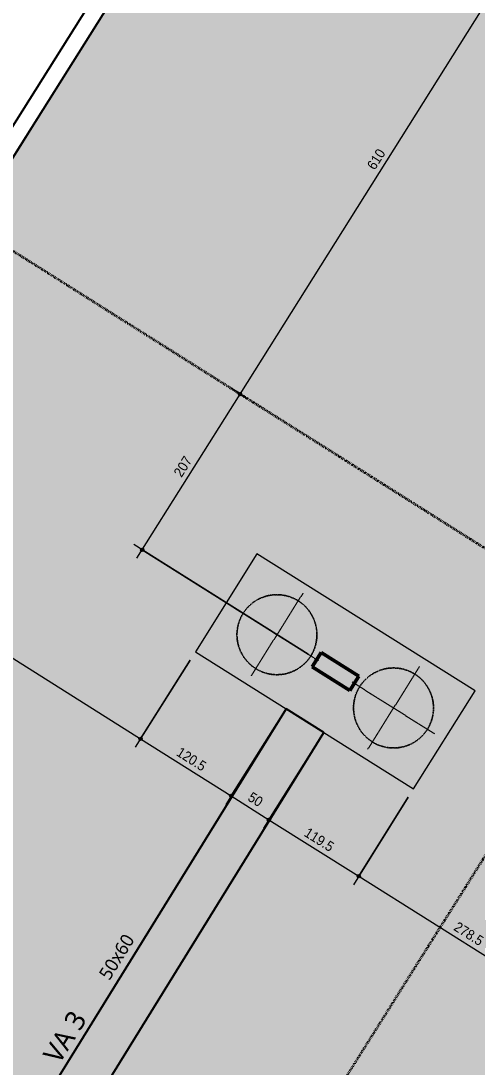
# Model space of a CAD drawing. Header units: centimetres. Extents: x -3523 to 38560, y -3196 to 88043.
# Drawn here: x -2512 to -1998, y 1886 to 3063 of the extents above; entities that cross this region are included whole.
import ezdxf

# ---------------------------------------------------------------- set-up
doc = ezdxf.new("R2010")
doc.units = ezdxf.units.CM
for name, pattern in [('Dash dot', [1.5875, 0.635, -0.47625, 0, -0.47625]), ('Hidden', [0.714375, 0.47625, -0.238125]), ('Overhead', [0.396875, 0.238125, -0.15875]), ('Traço', [0.635, 0.3175, -0.3175])]:
    doc.linetypes.add(name, pattern=pattern)
for name, color, linetype, lineweight in [('A-ANNO-DIMS', 7, 'Continuous', 9), ('A-ANNO-DIMS-75', 7, 'Continuous', 9), ('A-DETL-GENF', 7, 'Continuous', 18), ('A-FLOR-OVHD', 7, 'Overhead', 18), ('S-BEAM', 7, 'Continuous', 25), ('S-BEAM-IDEN', 7, 'Continuous', 9), ('S-COLS', 7, 'Continuous', 25), ('S-FNDN', 7, 'Continuous', 25), ('S-FNDN-HDLN', 7, 'Traço', 18), ('S-GRID', 7, 'Continuous', 9)]:
    doc.layers.add(name, color=color, linetype=linetype, lineweight=lineweight)
doc.layers.add('A-DETL', color=7, linetype='Continuous', lineweight=18, true_color=0x00a600)
doc.styles.add('Arial_1', font='arial.ttf', dxfattribs={"width": 0.9, "height": 11.25})
doc.styles.add('Gadugi', font='gadugi.ttf', dxfattribs={"height": 15})
doc.styles.add('Gadugi_1', font='gadugi.ttf', dxfattribs={"height": 22.5})
doc.dimstyles.new('PED_1_5mm_ESQ', dxfattribs={"dimscale": 30.48, "dimtxt": 11.477918, "dimasz": 0.492126, "dimexe": 0.369094, "dimexo": 0.369094, "dimgap": 0.073819, "dimtad": 1, "dimdec": 1, "dimrnd": 0.5, "dimdsep": 46, "dimtxsty": 'Arial_1', "dimblk1": 'DOTSMALL', "dimblk2": 'DOTSMALL', "dimsah": 1, "dimcen": 0.09, "dimdle": 0.369094, "dimazin": 0, "dimtfac": 1, "dimtdec": 4, "dimtix": 1, "dimtmove": 0, "dimatfit": 3, "dimfxl": 1, "dimtvp": 1, "dimtolj": 1, "dimtzin": 0, "dimarcsym": 2})

# ---------------------------------------------------------------- blocks, each defined once
blk = doc.blocks.new('TQS - Pilar retangular - 19_0 x 50_0-3763599-PL B 002 - FUNDAÇÃO')
at = {"layer": 'S-COLS', "true_color": 0x808080}
blk.add_hatch(color=8, dxfattribs=at).paths.add_polyline_path([(-9.5, -25), (9.5, -25), (9.5, 25), (-9.5, 25), (-9.5, -14.9)], flags=0)
at = {"layer": 'S-COLS', "lineweight": 50}
for p, q in [((9.5, 25), (-9.5, 25)), ((-9.5, 25), (-9.5, -25)), ((9.5, -25), (9.5, 25)), ((-9.5, -25), (9.5, -25))]:
    blk.add_line(p, q, dxfattribs=at)
blk = doc.blocks.new('PED_BLRET-2EST_R01_2019 - 290x130x120-3763691-PL B 002 - FUNDAÇÃO')
at = {"layer": 'S-FNDN', "linetype": 'Hidden', "lineweight": 18}
for p, q in [((-82.5, 55), (-82.5, -55)), ((72.5, 55), (72.5, -55)), ((-137.5, 0), (-29.8, 0)), ((20.2, 0), (127.5, 0))]:
    blk.add_line(p, q, dxfattribs=at)
at = {"layer": 'S-FNDN-HDLN'}
for p, q in [((-29.7, 0), (-27.5, 0)), ((17.5, 0), (20.2, 0))]:
    blk.add_line(p, q, dxfattribs=at)
for centre in [(-82.5, 0), (72.5, 0)]:
    blk.add_circle(centre, 45, dxfattribs=at)
blk = doc.blocks.new('DIMBLOCK134-PL B 002 - FUNDAÇÃO')
at = {"layer": 'A-ANNO-DIMS-75'}
h = blk.add_hatch(color=256, dxfattribs=at)
edge = h.paths.add_edge_path(flags=0)
edge.add_arc((-2728, 2476.4), 1.87, 0, 360)
h = blk.add_hatch(color=256, dxfattribs=at)
edge = h.paths.add_edge_path(flags=0)
edge.add_arc((-2377.1, 2255.5), 1.87, 0, 360)
for p, q in [((-2671.4, 2566.2), (-2734, 2466.9)), ((-2728, 2476.4), (-2671.4, 2566.2)), ((-2728, 2476.4), (-2377.1, 2255.5)), ((-2321.4, 2344), (-2383.1, 2246)), ((-2377.1, 2255.5), (-2321.4, 2344))]:
    blk.add_line(p, q, dxfattribs=at)
for centre in [(-2728, 2476.4), (-2377.1, 2255.5)]:
    blk.add_circle(centre, 1.87, dxfattribs=at)
at = {"layer": 'A-ANNO-DIMS-75', "color": 0, "insert": (-2558.3, 2389.5), "char_height": 11.25, "width": 41.956, "attachment_point": 1, "rotation": 327.8147, "line_spacing_factor": 0.941778, "style": 'Arial_1'}
blk.add_mtext('414.5', dxfattribs=at)
blk = doc.blocks.new('_DotSmall')
at = {"color": 0, "linetype": 'ByBlock', "const_width": 0.5}
blk.add_lwpolyline([(-0.0625, 0, 1), (0.0625, 0, 1)], format="xyb", close=True, dxfattribs=at)
blk = doc.blocks.new('DIMBLOCK135-PL B 002 - FUNDAÇÃO')
at = {"layer": 'A-ANNO-DIMS-75'}
h = blk.add_hatch(color=256, dxfattribs=at)
edge = h.paths.add_edge_path(flags=0)
edge.add_arc((-2377.1, 2255.5), 1.87, 0, 360)
h = blk.add_hatch(color=256, dxfattribs=at)
edge = h.paths.add_edge_path(flags=0)
edge.add_arc((-2275, 2191.3), 1.87, 0, 360)
for p, q in [((-2321.4, 2344), (-2383.1, 2246)), ((-2377.1, 2255.5), (-2321.4, 2344)), ((-2219.2, 2279.9), (-2281, 2181.7)), ((-2275, 2191.3), (-2219.2, 2279.9)), ((-2377.1, 2255.5), (-2275, 2191.3))]:
    blk.add_line(p, q, dxfattribs=at)
for centre in [(-2377.1, 2255.5), (-2275, 2191.3)]:
    blk.add_circle(centre, 1.87, dxfattribs=at)
at = {"layer": 'A-ANNO-DIMS-75', "color": 0, "insert": (-2331.8, 2247), "char_height": 11.25, "width": 41.956, "attachment_point": 1, "rotation": 327.8147, "line_spacing_factor": 0.941778, "style": 'Arial_1'}
blk.add_mtext('120.5', dxfattribs=at)
blk = doc.blocks.new('DIMBLOCK136-PL B 002 - FUNDAÇÃO')
at = {"layer": 'A-ANNO-DIMS-75'}
h = blk.add_hatch(color=256, dxfattribs=at)
edge = h.paths.add_edge_path(flags=0)
edge.add_arc((-2275, 2191.3), 1.87, 0, 360)
h = blk.add_hatch(color=256, dxfattribs=at)
edge = h.paths.add_edge_path(flags=0)
edge.add_arc((-2232.6, 2164.6), 1.87, 0, 360)
for p, q in [((-2219.2, 2279.9), (-2281, 2181.7)), ((-2275, 2191.3), (-2219.2, 2279.9)), ((-2176.9, 2253.3), (-2238.6, 2155.1)), ((-2232.6, 2164.6), (-2176.9, 2253.3)), ((-2275, 2191.3), (-2232.6, 2164.6))]:
    blk.add_line(p, q, dxfattribs=at)
for centre in [(-2275, 2191.3), (-2232.6, 2164.6)]:
    blk.add_circle(centre, 1.87, dxfattribs=at)
at = {"layer": 'A-ANNO-DIMS-75', "color": 0, "insert": (-2251.4, 2196.4), "char_height": 11.25, "width": 18.647, "attachment_point": 1, "rotation": 327.8147, "line_spacing_factor": 0.941778, "style": 'Arial_1'}
blk.add_mtext('50', dxfattribs=at)
blk = doc.blocks.new('DIMBLOCK137-PL B 002 - FUNDAÇÃO')
at = {"layer": 'A-ANNO-DIMS-75'}
h = blk.add_hatch(color=256, dxfattribs=at)
edge = h.paths.add_edge_path(flags=0)
edge.add_arc((-2232.6, 2164.6), 1.87, 0, 360)
h = blk.add_hatch(color=256, dxfattribs=at)
edge = h.paths.add_edge_path(flags=0)
edge.add_arc((-2131.6, 2101.1), 1.87, 0, 360)
for p, q in [((-2176.9, 2253.3), (-2238.6, 2155.1)), ((-2232.6, 2164.6), (-2176.9, 2253.3)), ((-2075.8, 2189.8), (-2137.6, 2091.5)), ((-2131.6, 2101.1), (-2075.8, 2189.8)), ((-2232.6, 2164.6), (-2131.6, 2101.1))]:
    blk.add_line(p, q, dxfattribs=at)
for centre in [(-2232.6, 2164.6), (-2131.6, 2101.1)]:
    blk.add_circle(centre, 1.87, dxfattribs=at)
at = {"layer": 'A-ANNO-DIMS-75', "color": 0, "insert": (-2188, 2156.4), "char_height": 11.25, "width": 41.956, "attachment_point": 1, "rotation": 327.8147, "line_spacing_factor": 0.941778, "style": 'Arial_1'}
blk.add_mtext('119.5', dxfattribs=at)
blk = doc.blocks.new('DIMBLOCK138-PL B 002 - FUNDAÇÃO')
at = {"layer": 'A-ANNO-DIMS-75'}
h = blk.add_hatch(color=256, dxfattribs=at)
edge = h.paths.add_edge_path(flags=0)
edge.add_arc((-2131.6, 2101.1), 1.87, 0, 360)
h = blk.add_hatch(color=256, dxfattribs=at)
edge = h.paths.add_edge_path(flags=0)
edge.add_arc((-1896, 1952.7), 1.87, 0, 360)
for p, q in [((-2075.8, 2189.8), (-2137.6, 2091.5)), ((-2131.6, 2101.1), (-2075.8, 2189.8)), ((-2131.6, 2101.1), (-1896, 1952.7)), ((-1825.5, 2064.7), (-1902, 1943.2)), ((-1896, 1952.7), (-1825.5, 2064.7))]:
    blk.add_line(p, q, dxfattribs=at)
for centre in [(-2131.6, 2101.1), (-1896, 1952.7)]:
    blk.add_circle(centre, 1.87, dxfattribs=at)
at = {"layer": 'A-ANNO-DIMS-75', "color": 0, "insert": (-2019.6, 2050.5), "char_height": 11.25, "width": 41.956, "attachment_point": 1, "rotation": 327.8147, "line_spacing_factor": 0.941778, "style": 'Arial_1'}
blk.add_mtext('278.5', dxfattribs=at)
blk = doc.blocks.new('DIMBLOCK166-PL B 002 - FUNDAÇÃO')
at = {"layer": 'A-ANNO-DIMS-75'}
h = blk.add_hatch(color=256, dxfattribs=at)
edge = h.paths.add_edge_path(flags=0)
edge.add_arc((-2265.1, 2643.3), 1.87, 0, 360)
h = blk.add_hatch(color=256, dxfattribs=at)
edge = h.paths.add_edge_path(flags=0)
edge.add_arc((-2375.2, 2468.3), 1.87, 0, 360)
for p, q in [((-2257.8, 2638.7), (-2274.6, 2649.3)), ((-2381.2, 2458.8), (-2265.1, 2643.3)), ((-2265.1, 2643.3), (-2257.8, 2638.7)), ((-2188.5, 2350.7), (-2384.8, 2474.3)), ((-2375.2, 2468.3), (-2188.5, 2350.7))]:
    blk.add_line(p, q, dxfattribs=at)
for centre in [(-2265.1, 2643.3), (-2375.2, 2468.3)]:
    blk.add_circle(centre, 1.87, dxfattribs=at)
at = {"layer": 'A-ANNO-DIMS-75', "color": 0, "insert": (-2340.6, 2554.9), "char_height": 11.25, "width": 27.971, "attachment_point": 1, "rotation": 57.8147, "line_spacing_factor": 0.941778, "style": 'Arial_1'}
blk.add_mtext('207', dxfattribs=at)
blk = doc.blocks.new('DIMBLOCK167-PL B 002 - FUNDAÇÃO')
at = {"layer": 'A-ANNO-DIMS-75'}
h = blk.add_hatch(color=256, dxfattribs=at)
edge = h.paths.add_edge_path(flags=0)
edge.add_arc((-1940.1, 3159.7), 1.87, 0, 360)
h = blk.add_hatch(color=256, dxfattribs=at)
edge = h.paths.add_edge_path(flags=0)
edge.add_arc((-2265.1, 2643.3), 1.87, 0, 360)
for p, q in [((-1753.3, 3042.2), (-1949.6, 3165.7)), ((-2265.1, 2643.3), (-1940.1, 3159.7)), ((-1940.1, 3159.7), (-1753.3, 3042.2)), ((-2257.8, 2638.7), (-2274.6, 2649.3)), ((-2265.1, 2643.3), (-2257.8, 2638.7))]:
    blk.add_line(p, q, dxfattribs=at)
for centre in [(-1940.1, 3159.7), (-2265.1, 2643.3)]:
    blk.add_circle(centre, 1.87, dxfattribs=at)
at = {"layer": 'A-ANNO-DIMS-75', "color": 0, "insert": (-2123, 2900.6), "char_height": 11.25, "width": 27.971, "attachment_point": 1, "rotation": 57.8147, "line_spacing_factor": 0.941778, "style": 'Arial_1'}
blk.add_mtext('610', dxfattribs=at)
blk = doc.blocks.new('DIMBLOCK242-PL B 002 - FUNDAÇÃO')
at = {"layer": 'A-ANNO-DIMS-75'}
h = blk.add_hatch(color=256, dxfattribs=at)
edge = h.paths.add_edge_path(flags=0)
edge.add_arc((-2345.4, 3414.8), 1.87, 0, 360)
h = blk.add_hatch(color=256, dxfattribs=at)
edge = h.paths.add_edge_path(flags=0)
edge.add_arc((-2670.4, 2898.4), 1.87, 0, 360)
for p, q in [((-2676.4, 2888.9), (-2345.4, 3414.8)), ((-2268.9, 3366.7), (-2354.9, 3420.8)), ((-2345.4, 3414.8), (-2268.9, 3366.7)), ((-2663.1, 2893.8), (-2679.9, 2904.4)), ((-2670.4, 2898.4), (-2663.1, 2893.8))]:
    blk.add_line(p, q, dxfattribs=at)
for centre in [(-2345.4, 3414.8), (-2670.4, 2898.4)]:
    blk.add_circle(centre, 1.87, dxfattribs=at)
at = {"layer": 'A-ANNO-DIMS-75', "color": 0, "insert": (-2528.4, 3155.7), "char_height": 11.25, "width": 27.971, "attachment_point": 1, "rotation": 57.8147, "line_spacing_factor": 0.941778, "style": 'Arial_1'}
blk.add_mtext('610', dxfattribs=at)

msp = doc.modelspace()

# ---------------------------------------------------------------- hatches: boundary and pattern name
at = {"layer": 'A-DETL-GENF', "true_color": 0xe6e6e6}
h = msp.add_hatch(color=254, dxfattribs=at)
h.paths.add_polyline_path([(-780.089, 706.316), (-386.115, 706.316), (-386.115, 707.119), (-490.138, 707.119), (-490.138, 819.102), (-113.138, 819.102), (-113.138, 707.119), (-124.365, 707.119), (-124.365, 706.316), (43.51, 706.316), (43.51, 770.619), (70.307, 770.619), (70.307, 1173.082), (306.417, 1173.082), (147.343, 1755.323), (97.342, 1755.323), (97.342, 1835.352), (-215.981, 1835.352), (-215.981, 1756.172), (-275.96, 1756.172), (-442.089, 1296.011), (-425.073, 1285.306), (-465.011, 1221.825), (-491.496, 1238.487), (-546.599, 1166.011), (-546.599, 1141.884), (-298.365, 1141.884), (-298.365, 1214.884), (-223.365, 1214.884), (-223.365, 1049.884), (-298.365, 1049.884), (-298.365, 1122.884), (-546.599, 1122.884), (-546.599, 1094.884), (-621.599, 1094.884), (-621.599, 1169.884), (-567.522, 1169.884), (-507.641, 1248.644), (-528.493, 1261.763), (-488.554, 1325.245), (-485.408, 1323.265), (-329.119, 1756.172), (-345.981, 1756.172), (-345.981, 1866.172), (-316.578, 1866.172), (-444.521, 2197.571), (-444.83, 2197.454), (-462.562, 2244.301), (-671.366, 2785.221), (-685.288, 2823.058), (-685.488, 2822.982), (-703.22, 2869.732), (-702.555, 2869.984), (-718.743, 2913.873), (-862.537, 3299.756), (-968.123, 3253.612), (-914.305, 3339.122), (-930.385, 3349.243), (-979.853, 3270.645), (-1027.785, 3380.324), (-999.447, 3392.709), (-1318.73, 3593.658), (-1333.645, 3569.961), (-1357.562, 3585.013), (-1342.647, 3608.71), (-1358.727, 3618.831), (-1373.642, 3595.134), (-1397.12, 3609.91), (-1382.205, 3633.607), (-1824.457, 3911.949), (-1862.275, 3851.86), (-1909.247, 3881.422), (-3097.084, 1994.095), (-2170.119, 1408.797), (-2169.792, 1409.316), (-2127.476, 1382.683), (-2127.841, 1382.102), (-1767.194, 1154.384), (-1737.355, 1154.384), (-1351.153, 1779.215), (-1413.278, 1818.573), (-1373.141, 1881.929), (-1233.757, 1793.627), (-1248.497, 1770.361), (-909.742, 1557.157), (-894.827, 1580.854), (-831.352, 1540.905), (-871.302, 1477.43), (-899.843, 1495.393), (-1197.486, 1153.393), (-1178.443, 1141.408), (-1218.392, 1077.933), (-1281.867, 1117.882), (-1279.683, 1121.353), (-1695.298, 1108.989), (-1460.081, 960.469), (-1310.615, 970.198), (-1282.615, 970.198), (-1282.615, 988.119), (-857.365, 988.119), (-857.365, 707.119), (-852.365, 707.119), (-852.365, 706.316), (-787.91, 706.316)], flags=0)
h.paths.add_polyline_path([(-1711.866, 1127.504), (-1267.491, 1140.724), (-1241.918, 1181.357), (-1213.76, 1163.636), (-916.117, 1505.636), (-934.777, 1517.38), (-919.862, 1541.077), (-1258.665, 1754.311), (-1273.895, 1730.271), (-1335.101, 1769.046), (-1715.019, 1154.384), (-1711.866, 1154.384), (-1711.866, 1137.129)], flags=0)
h.paths.add_polyline_path([(317.769, 1321.247), (317.769, 1754.601), (277.762, 1754.601), (277.762, 1835.352), (227.342, 1835.352), (227.342, 1755.323), (199.175, 1755.323), (306.417, 1362.799)], flags=0)
h.paths.add_polyline_path([(-17.803, 1780.55), (-17.803, 1796.55), (-1.803, 1796.55), (-2.348, 1792.409), (-3.947, 1788.55), (-6.489, 1785.236), (-9.803, 1782.694), (-13.662, 1781.095)], flags=0)
h.paths.add_polyline_path([(-33.803, 1796.55), (-33.258, 1800.691), (-31.659, 1804.55), (-29.117, 1807.864), (-25.803, 1810.406), (-21.944, 1812.005), (-17.803, 1812.55), (-17.803, 1796.55), (-33.258, 1796.55)], flags=0)
h.paths.add_polyline_path([(-1713.322, 2040.579), (-1755.638, 2067.212), (-1745.518, 2083.292), (-1703.201, 2056.659), (-1711.577, 2043.352)], flags=0)
h.paths.add_polyline_path([(-2141.673, 2310.054), (-2183.989, 2336.687), (-2173.869, 2352.768), (-2131.552, 2326.135)], flags=0)
h.paths.add_polyline_path([(-872.017, 2476.309), (-914.333, 2502.941), (-904.213, 2519.022), (-861.896, 2492.389)], flags=0)
h.paths.add_polyline_path([(-1278.153, 2731.912), (-1320.47, 2758.545), (-1310.349, 2774.626), (-1268.033, 2747.993), (-1275.233, 2736.552)], flags=0)
h.paths.add_polyline_path([(-1706.492, 3001.506), (-1748.808, 3028.139), (-1738.688, 3044.22), (-1696.371, 3017.587)], flags=0)
h.paths.add_polyline_path([(-866.215, 3298.666), (-862.634, 3300.018), (-865.839, 3308.62), (-871.262, 3312.032), (-868.974, 3305.973)], flags=0)

# ---------------------------------------------------------------- linework, layer by layer
at = {"layer": 'A-DETL', "color": 7}
msp.add_line((-1871.462, 3941.533), (-3097.118, 1994.116), dxfattribs=at)
at = {"layer": 'A-FLOR-OVHD'}
msp.add_line((-2259.411, 3360.725), (-2619.382, 2788.775), dxfattribs=at)
at = {"layer": 'S-BEAM'}
for p, q in [((-2294.011, 3305.748), (-2618.814, 2789.676)), ((-2602.734, 2779.556), (-2277.976, 3295.557)), ((-2213.205, 2289.384), (-2547.705, 1748.896)), ((-2170.861, 2262.792), (-2213.205, 2289.384)), ((-2505.504, 1722.074), (-2170.861, 2262.792))]:
    msp.add_line(p, q, dxfattribs=at)
at = {"layer": 'S-FNDN', "lineweight": 18}
for p, q in [((-2246.245, 2463.643), (-2315.382, 2353.553)), ((-2000.658, 2309.413), (-2246.245, 2463.643)), ((-2315.382, 2353.553), (-2213.205, 2289.384)), ((-2069.795, 2199.322), (-2000.658, 2309.413)), ((-2213.205, 2289.384), (-2170.861, 2262.792)), ((-2170.861, 2262.792), (-2069.795, 2199.322))]:
    msp.add_line(p, q, dxfattribs=at)
at = {"layer": 'S-FNDN-HDLN'}
for centre, start, end in [((-2223.651, 2372.699), 114.686223, 118.587379), ((-2223.651, 2372.699), 108.931271, 114.29278), ((-2223.651, 2372.699), 104.751684, 108.836037), ((-2223.651, 2372.699), 99.185047, 104.445639), ((-2223.651, 2372.699), 94.889187, 99.082799), ((-2223.651, 2372.699), 89.437546, 94.638751), ((-2223.651, 2372.699), 85.065447, 89.327158), ((-2223.651, 2372.699), 79.688385, 84.853504), ((-2223.651, 2372.699), 75.264927, 79.568439), ((-2223.651, 2372.699), 69.937039, 75.081206), ((-2223.651, 2372.699), 65.479393, 69.80571), ((-2223.651, 2372.699), 60.182766, 65.317251), ((-2223.651, 2372.699), 138.164844, 146.494048), ((-2223.651, 2372.699), 135.348201, 138.085829), ((-2223.651, 2372.699), 128.420973, 134.430296), ((-2223.651, 2372.699), 124.779324, 128.337209), ((-2223.651, 2372.699), 118.676506, 124.228551), ((-2223.651, 2372.699), 55.704077, 60.037654), ((-2223.651, 2372.699), 50.424481, 55.558965), ((-2223.651, 2372.699), 45.936021, 50.262338), ((-2223.651, 2372.699), 40.660525, 45.804692), ((-2223.651, 2372.699), 36.173292, 40.476805), ((-2223.651, 2372.699), 157.655902, 160.39353), ((-2223.651, 2372.699), 149.247683, 157.576887), ((-2223.651, 2372.699), 30.888227, 36.053346), ((-2223.651, 2372.699), 26.414573, 30.676284), ((-2223.651, 2372.699), 21.10298, 26.304185), ((-2223.651, 2372.699), 171.51318, 177.065225), ((-2223.651, 2372.699), 167.404522, 170.962407), ((-2223.651, 2372.699), 161.311435, 167.320758), ((-2223.651, 2372.699), 16.658932, 20.852544), ((-2223.651, 2372.699), 11.296092, 16.556684), ((-2223.651, 2372.699), 6.905694, 10.990047), ((-2223.651, 2372.699), 1.448951, 6.81046), ((-2223.651, 2372.699), 177.154352, 181.055508), ((-2223.651, 2372.699), 181.448951, 186.81046), ((-2223.651, 2372.699), 186.905694, 190.990047), ((-2223.651, 2372.699), 347.404522, 350.962407), ((-2223.651, 2372.699), 351.51318, 357.065225), ((-2223.651, 2372.699), 357.154352, 1.055508), ((-2223.651, 2372.699), 191.296092, 196.556684), ((-2223.651, 2372.699), 196.658932, 200.852544), ((-2223.651, 2372.699), 201.10298, 206.304185), ((-2223.651, 2372.699), 329.247683, 337.576887), ((-2223.651, 2372.699), 337.655902, 340.39353), ((-2223.651, 2372.699), 341.311435, 347.320758), ((-2223.651, 2372.699), 206.414573, 210.676284), ((-2223.651, 2372.699), 210.888227, 216.053346), ((-2223.651, 2372.699), 216.173292, 220.476805), ((-2223.651, 2372.699), 220.660525, 225.804692), ((-2223.651, 2372.699), 315.348201, 318.085829), ((-2223.651, 2372.699), 318.164844, 326.494048), ((-2223.651, 2372.699), 225.936021, 230.262338), ((-2223.651, 2372.699), 230.424481, 235.558965), ((-2223.651, 2372.699), 235.704077, 240.037654), ((-2223.651, 2372.699), 240.182766, 245.317251), ((-2223.651, 2372.699), 245.479393, 249.80571), ((-2223.651, 2372.699), 249.937039, 255.081206), ((-2223.651, 2372.699), 288.931271, 294.29278), ((-2223.651, 2372.699), 294.686223, 298.587379), ((-2223.651, 2372.699), 298.676506, 304.228551), ((-2223.651, 2372.699), 304.779324, 308.337209), ((-2223.651, 2372.699), 308.420973, 314.430296), ((-2092.389, 2290.266), 114.686223, 118.587379), ((-2092.389, 2290.266), 108.931271, 114.29278), ((-2092.389, 2290.266), 104.751684, 108.836037), ((-2092.389, 2290.266), 99.185047, 104.445639), ((-2092.389, 2290.266), 94.889187, 99.082799), ((-2092.389, 2290.266), 89.437546, 94.638751), ((-2092.389, 2290.266), 85.065447, 89.327158), ((-2092.389, 2290.266), 79.688385, 84.853504), ((-2092.389, 2290.266), 75.264927, 79.568439), ((-2092.389, 2290.266), 69.937039, 75.081206), ((-2092.389, 2290.266), 65.479393, 69.80571), ((-2092.389, 2290.266), 60.182766, 65.317251), ((-2223.651, 2372.699), 255.264927, 259.568439), ((-2223.651, 2372.699), 259.688385, 264.853504), ((-2223.651, 2372.699), 265.065447, 269.327158), ((-2223.651, 2372.699), 269.437546, 274.638751), ((-2223.651, 2372.699), 274.889187, 279.082799), ((-2223.651, 2372.699), 279.185047, 284.445639), ((-2223.651, 2372.699), 284.751684, 288.836037), ((-2092.389, 2290.266), 138.164844, 146.494048), ((-2092.389, 2290.266), 135.348201, 138.085829), ((-2092.389, 2290.266), 128.420973, 134.430296), ((-2092.389, 2290.266), 124.779324, 128.337209), ((-2092.389, 2290.266), 118.676506, 124.228551), ((-2092.389, 2290.266), 55.704077, 60.037654), ((-2092.389, 2290.266), 50.424481, 55.558965), ((-2092.389, 2290.266), 45.936021, 50.262338), ((-2092.389, 2290.266), 40.660525, 45.804692), ((-2092.389, 2290.266), 36.173292, 40.476805), ((-2092.389, 2290.266), 157.655902, 160.39353), ((-2092.389, 2290.266), 149.247683, 157.576887), ((-2092.389, 2290.266), 30.888227, 36.053346), ((-2092.389, 2290.266), 26.414573, 30.676284), ((-2092.389, 2290.266), 21.10298, 26.304185), ((-2092.389, 2290.266), 171.51318, 177.065225), ((-2092.389, 2290.266), 167.404522, 170.962407), ((-2092.389, 2290.266), 161.311435, 167.320758), ((-2092.389, 2290.266), 16.658932, 20.852544), ((-2092.389, 2290.266), 11.296092, 16.556684), ((-2092.389, 2290.266), 6.905694, 10.990047), ((-2092.389, 2290.266), 1.448951, 6.81046), ((-2092.389, 2290.266), 177.154352, 181.055508), ((-2092.389, 2290.266), 181.448951, 186.81046), ((-2092.389, 2290.266), 186.905694, 190.990047), ((-2092.389, 2290.266), 347.404522, 350.962407), ((-2092.389, 2290.266), 351.51318, 357.065225), ((-2092.389, 2290.266), 357.154352, 1.055508), ((-2092.389, 2290.266), 191.296092, 196.556684), ((-2092.389, 2290.266), 196.658932, 200.852544), ((-2092.389, 2290.266), 201.10298, 206.304185), ((-2092.389, 2290.266), 329.247683, 337.576887), ((-2092.389, 2290.266), 337.655902, 340.39353), ((-2092.389, 2290.266), 341.311435, 347.320758), ((-2092.389, 2290.266), 206.414573, 210.676284), ((-2092.389, 2290.266), 210.888227, 216.053346), ((-2092.389, 2290.266), 216.173292, 220.476805), ((-2092.389, 2290.266), 220.660525, 225.804692), ((-2092.389, 2290.266), 315.348201, 318.085829), ((-2092.389, 2290.266), 318.164844, 326.494048), ((-2092.389, 2290.266), 225.936021, 230.262338), ((-2092.389, 2290.266), 230.424481, 235.558965), ((-2092.389, 2290.266), 235.704077, 240.037654), ((-2092.389, 2290.266), 240.182766, 245.317251), ((-2092.389, 2290.266), 245.479393, 249.80571), ((-2092.389, 2290.266), 249.937039, 255.081206), ((-2092.389, 2290.266), 288.931271, 294.29278), ((-2092.389, 2290.266), 294.686223, 298.587379), ((-2092.389, 2290.266), 298.676506, 304.228551), ((-2092.389, 2290.266), 304.779324, 308.337209), ((-2092.389, 2290.266), 308.420973, 314.430296), ((-2092.389, 2290.266), 255.264927, 259.568439), ((-2092.389, 2290.266), 259.688385, 264.853504), ((-2092.389, 2290.266), 265.065447, 269.327158), ((-2092.389, 2290.266), 269.437546, 274.638751), ((-2092.389, 2290.266), 274.889187, 279.082799), ((-2092.389, 2290.266), 279.185047, 284.445639), ((-2092.389, 2290.266), 284.751684, 288.836037)]:
    msp.add_arc(centre, 45, start, end, dxfattribs=at)
at = {"layer": 'S-GRID', "color": 253, "linetype": 'Dash dot', "lineweight": 35, "true_color": 0xb3a2c7}
msp.add_line((-903.828, 3848.674), (-2597.659, 1157.384), dxfattribs=at)
at = {"layer": 'S-GRID', "color": 114, "linetype": 'Dash dot', "lineweight": 35, "true_color": 0x00b050}
msp.add_line((-199.392, 1343.203), (-3103.954, 3171.262), dxfattribs=at)

# ---------------------------------------------------------------- block references
at = {"layer": 'S-COLS', "rotation": 57.81471079090655}
msp.add_blockref('TQS - Pilar retangular - 19_0 x 50_0-3763599-PL B 002 - FUNDAÇÃO', (-2157.771, 2331.411), dxfattribs=at)
at = {"layer": 'S-FNDN', "linetype": 'Traço', "lineweight": 18, "rotation": 327.8708655353389}
msp.add_blockref('PED_BLRET-2EST_R01_2019 - 290x130x120-3763691-PL B 002 - FUNDAÇÃO', (-2153.786, 2328.823), dxfattribs=at)

# ---------------------------------------------------------------- texts
at = {"layer": 'S-BEAM-IDEN', "attachment_point": 1, "rotation": 58.247266}
for s, insert, char_height, width, style in [('50x60', (-2425.004, 1990.873), 15, 67.34175, 'Gadugi'), ('VA 3', (-2487.883, 1900.489), 22.5, 80.56959, 'Gadugi_1')]:
    msp.add_mtext(s, dxfattribs=dict(at, insert=insert, char_height=char_height, width=width, style=style))

# ---------------------------------------------------------------- dimensions: what is measured, and where the dimension line sits
at = {"layer": 'A-ANNO-DIMS'}
for base, p1, p2, angle, override, picture, middle in [((-2345.381, 3414.832), (-2672.654, 2899.813), (-2259.411, 3360.725), 57.81471, {"dimpost": '<>', "dimfxl": 619.039634}, 'DIMBLOCK242-PL B 002 - FUNDAÇÃO', (-2514.661, 3160.874)), ((-1940.054, 3159.73), (-2267.327, 2644.71), (-1743.748, 3036.18), 57.814711, {"dimpost": '<>', "dimfxl": 653.745773}, 'DIMBLOCK167-PL B 002 - FUNDAÇÃO', (-2109.334, 2905.772)), ((-2265.083, 2643.298), (-2178.929, 2344.727), (-2267.327, 2644.71), 57.814711, {"dimpost": '<>', "dimfxl": 312.736123}, 'DIMBLOCK166-PL B 002 - FUNDAÇÃO', (-2326.925, 2560.046)), ((-2377.074, 2255.532), (-2665.433, 2575.74), (-2315.382, 2353.553), 327.814712, {"dimpost": '<>', "dimfxl": 414.611849}, 'DIMBLOCK134-PL B 002 - FUNDAÇÃO', (-2548.264, 2372.72)), ((-2274.96, 2191.264), (-2315.382, 2353.553), (-2213.205, 2289.384), 327.814712, {"dimpost": '<>', "dimfxl": 120.655635}, 'DIMBLOCK135-PL B 002 - FUNDAÇÃO', (-2321.759, 2230.163)), ((-2232.642, 2164.63), (-2213.205, 2289.384), (-2170.861, 2262.792), 327.814712, {"dimpost": '<>', "dimfxl": 50.001079}, 'DIMBLOCK136-PL B 002 - FUNDAÇÃO', (-2249.543, 2184.712)), ((-2131.639, 2101.061), (-2170.861, 2262.792), (-2069.795, 2199.322), 327.814712, {"dimpost": '<>', "dimfxl": 119.343286}, 'DIMBLOCK137-PL B 002 - FUNDAÇÃO', (-2177.882, 2139.611)), ((-1895.987, 1952.747), (-2069.795, 2199.322), (-1819.516, 2074.249), 327.814712, {"dimpost": '<>', "dimfxl": 279.790642}, 'DIMBLOCK138-PL B 002 - FUNDAÇÃO', (-2009.555, 2033.67))]:
    dim = msp.add_linear_dim(base=base, p1=p1, p2=p2, angle=angle, dimstyle='PED_1_5mm_ESQ', override=override, dxfattribs=at)
    dim.commit()
    dim.dimension.update_dxf_attribs({"geometry": picture, "text_midpoint": middle})

doc.saveas('drawing.dxf')
